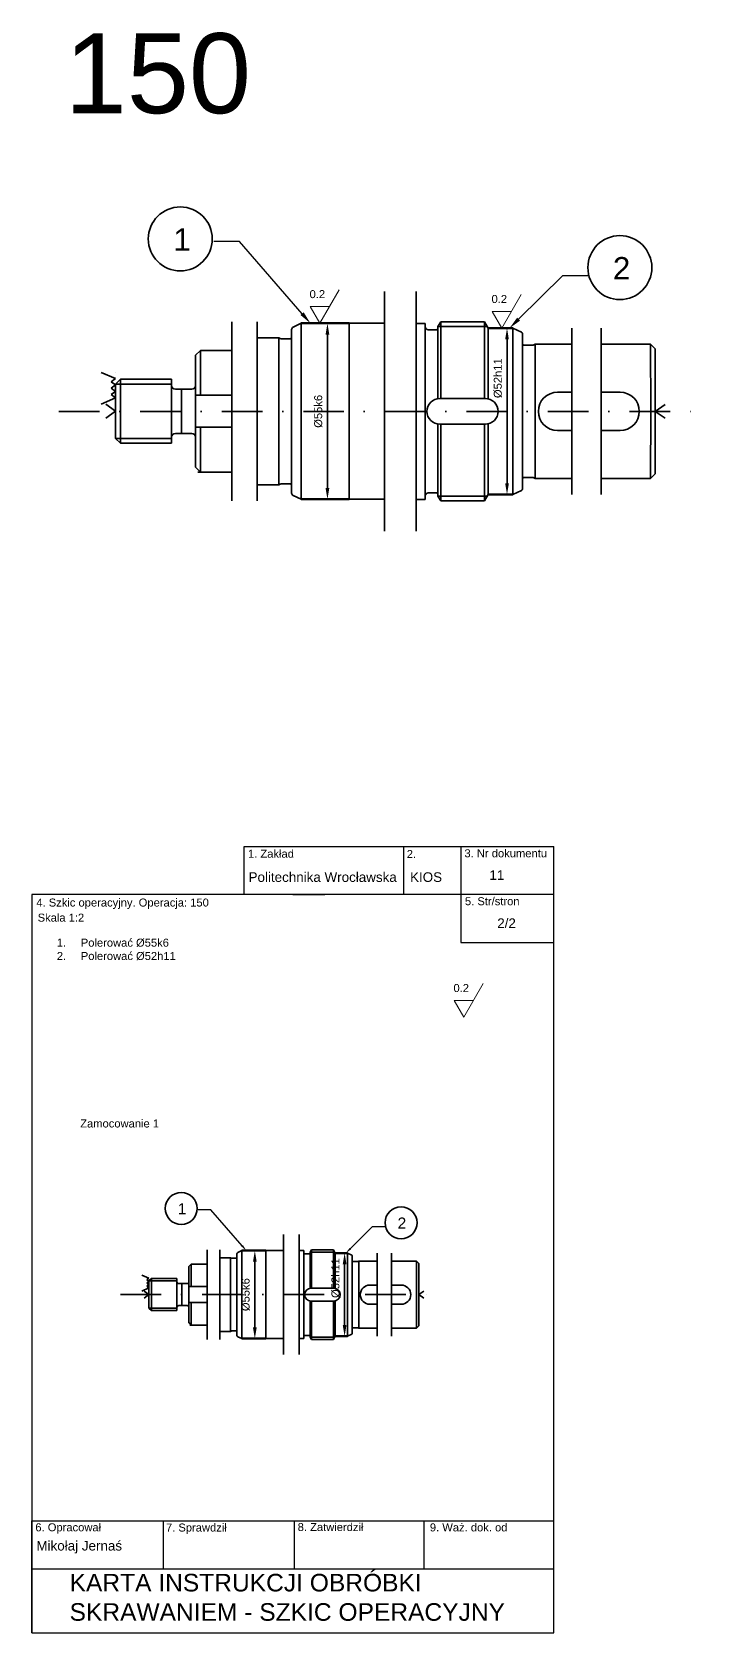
# Model space of a CAD drawing. Header units: millimetres. Extents: x 1335 to 6286, y 608 to 2939.
# Drawn here: x 6077 to 6286, y 2055 to 2555 of the extents above; entities that cross this region are included whole.
import ezdxf
from ezdxf import colors
from ezdxf.entities.mleader import LeaderData, LeaderLine
from ezdxf.math import Vec2, Vec3

# ---------------------------------------------------------------- set-up
doc = ezdxf.new("R2010")
doc.units = ezdxf.units.MM
doc.linetypes.add('CENTER', pattern=[50.8, 31.75, -6.35, 6.35, -6.35])
doc.linetypes.add('DASHDOT', pattern=[25.4, 12.7, -6.35, 0, -6.35])
for name, color, linetype, lineweight in [('01.1 CIĄG. Z PRZERWANIEM', 255, 'Amzigzag', 35), ('01.1 CIĄGŁA CIENKA', 255, 'Continuous', 35), ('01.2 CIĄGŁA GRUBA', 7, 'Continuous', 70), ('04.1 DŁ. K+K CIENKA', 255, 'DASHDOT', 35), ('odkuwka', 1, 'CENTER', 35)]:
    doc.layers.add(name, color=color, linetype=linetype, lineweight=lineweight)
doc.layers.add('Default', color=7, linetype='Continuous')
doc.styles.get("Standard").update_dxf_attribs({"font": 'arial.ttf'})
doc.linetypes.add('Amzigzag', pattern='A,0.0001,[136,genltshp.shx,S=0.04,R=0,X=0,Y=0],-11', length=11.0001)
doc.dimstyles.new('AM_ISO$0', dxfattribs={"dimscale": 100, "dimtxt": 3.5, "dimasz": 3.5, "dimexe": 1, "dimexo": 1, "dimgap": 1.5, "dimtad": 1, "dimdsep": 46, "dimtxsty": 'Standard', "dimcen": 0, "dimclrd": 256, "dimclre": 256, "dimclrt": 2, "dimadec": 0, "dimazin": 2, "dimtp": 0.1, "dimtm": 0.1, "dimtfac": 0.71, "dimtmove": 0, "dimatfit": 3, "dimfxl": 1, "dimlwd": -1, "dimlwe": -1, "dimarcsym": 1})

# ---------------------------------------------------------------- blocks, each defined once
blk = doc.blocks.new('*D203')
at = {"layer": '01.1 CIĄGŁA CIENKA', "linetype": 'ByBlock', "transparency": 16777216}
for p, q in [((6175.43, 2464.14), (6168.63, 2464.14)), ((6169.63, 2460.64), (6169.63, 2412.64)), ((6175.43, 2409.14), (6168.63, 2409.14))]:
    blk.add_line(p, q, dxfattribs=at)
at = {"layer": '01.1 CIĄGŁA CIENKA', "transparency": 16777216}
for points in [[(6169.04, 2460.64), (6170.21, 2460.64), (6169.63, 2464.14)], [(6169.04, 2412.64), (6170.21, 2412.64), (6169.63, 2409.14)]]:
    blk.add_solid(points, dxfattribs=at)
at = {"layer": 'Defpoints', "color": 0, "transparency": 16777216}
for p in [(6176.43, 2464.14), (6169.63, 2409.14), (6176.43, 2409.14)]:
    blk.add_point(p, dxfattribs=at)
at = {"layer": '01.1 CIĄGŁA CIENKA', "transparency": 16777216, "insert": (6166.78, 2436.63), "char_height": 2.5, "attachment_point": 5, "rotation": 90}
blk.add_mtext('%%C55k6', dxfattribs=at)
blk = doc.blocks.new('*D204')
at = {"layer": '01.1 CIĄGŁA CIENKA', "linetype": 'ByBlock', "transparency": 16777216}
for p, q in [((6226.38, 2462.63), (6226.79, 2462.63)), ((6225.79, 2414.13), (6225.79, 2459.13)), ((6226.38, 2410.63), (6226.79, 2410.63))]:
    blk.add_line(p, q, dxfattribs=at)
at = {"layer": '01.1 CIĄGŁA CIENKA', "transparency": 16777216}
for points in [[(6225.21, 2459.13), (6226.37, 2459.13), (6225.79, 2462.63)], [(6225.21, 2414.13), (6226.37, 2414.13), (6225.79, 2410.63)]]:
    blk.add_solid(points, dxfattribs=at)
at = {"layer": 'Defpoints', "color": 0, "transparency": 16777216}
for p in [(6225.38, 2462.63), (6225.79, 2462.63), (6225.38, 2410.63)]:
    blk.add_point(p, dxfattribs=at)
at = {"layer": '01.1 CIĄGŁA CIENKA', "color": 2, "transparency": 16777216, "insert": (6222.94, 2446.99), "char_height": 3.5, "attachment_point": 5, "rotation": 90}
blk.add_mtext('{\\H0.71429x;%%C52h11}', dxfattribs=at)
blk = doc.blocks.new('*D349')
at = {"layer": '01.1 CIĄGŁA CIENKA', "linetype": 'ByBlock', "transparency": 16777216}
for p, q in [((6149.32, 2174.36), (6145.92, 2174.36)), ((6146.92, 2170.86), (6146.92, 2150.36)), ((6149.32, 2146.86), (6145.92, 2146.86))]:
    blk.add_line(p, q, dxfattribs=at)
at = {"layer": '01.1 CIĄGŁA CIENKA', "transparency": 16777216}
for points in [[(6146.34, 2170.86), (6147.5, 2170.86), (6146.92, 2174.36)], [(6146.34, 2150.36), (6147.5, 2150.36), (6146.92, 2146.86)]]:
    blk.add_solid(points, dxfattribs=at)
at = {"layer": 'Defpoints', "color": 0, "transparency": 16777216}
for p in [(6150.32, 2174.36), (6146.92, 2146.86), (6150.32, 2146.86)]:
    blk.add_point(p, dxfattribs=at)
at = {"layer": '01.1 CIĄGŁA CIENKA', "transparency": 16777216, "insert": (6144.07, 2160.6), "char_height": 2.5, "attachment_point": 5, "rotation": 90}
blk.add_mtext('%%C55k6', dxfattribs=at)
blk = doc.blocks.new('*D348')
at = {"layer": '01.1 CIĄGŁA CIENKA', "linetype": 'ByBlock', "transparency": 16777216}
for p, q in [((6175.8, 2173.6), (6176, 2173.6)), ((6175, 2151.1), (6175, 2170.1)), ((6175.8, 2147.6), (6176, 2147.6))]:
    blk.add_line(p, q, dxfattribs=at)
at = {"layer": '01.1 CIĄGŁA CIENKA', "transparency": 16777216}
for points in [[(6174.42, 2170.1), (6175.59, 2170.1), (6175, 2173.6)], [(6174.42, 2151.1), (6175.59, 2151.1), (6175, 2147.6)]]:
    blk.add_solid(points, dxfattribs=at)
at = {"layer": 'Defpoints', "color": 0, "transparency": 16777216}
for p in [(6174.8, 2173.6), (6175, 2173.6), (6174.8, 2147.6)]:
    blk.add_point(p, dxfattribs=at)
at = {"layer": '01.1 CIĄGŁA CIENKA', "color": 2, "transparency": 16777216, "insert": (6172.16, 2165.78), "char_height": 3.5, "attachment_point": 5, "rotation": 90}
blk.add_mtext('{\\H0.71429x;%%C52h11}', dxfattribs=at)

msp = doc.modelspace()

# ---------------------------------------------------------------- linework, layer by layer
at = {"layer": '01.1 CIĄG. Z PRZERWANIEM'}
for p, q in [((6187.455, 2399.137), (6187.455, 2474.119)), ((6197.337, 2474.119), (6197.337, 2399.137)), ((6139.708, 2408.628), (6139.708, 2464.628)), ((6147.685, 2464.637), (6147.685, 2408.637)), ((6246.048, 2410.628), (6246.048, 2462.628)), ((6255.212, 2462.628), (6255.212, 2410.628)), ((6155.836, 2141.857), (6155.836, 2179.348)), ((6160.777, 2179.348), (6160.777, 2141.857)), ((6131.962, 2146.602), (6131.962, 2174.602)), ((6135.951, 2174.607), (6135.951, 2146.607)), ((6185.132, 2147.602), (6185.132, 2173.602)), ((6189.714, 2173.602), (6189.714, 2147.602))]:
    msp.add_line(p, q, dxfattribs=at)
at = {"layer": '01.1 CIĄGŁA CIENKA', "linetype": 'Continuous', "lineweight": 20}
for p, q in [((6167.247, 2464.137), (6173.309, 2474.637)), ((6224.156, 2462.628), (6230.218, 2473.128)), ((6164.216, 2469.387), (6167.247, 2464.137)), ((6170.278, 2469.387), (6164.216, 2469.387)), ((6221.125, 2467.878), (6224.156, 2462.628)), ((6227.187, 2467.878), (6221.125, 2467.878)), ((6212.251, 2247.297), (6218.313, 2257.797)), ((6209.22, 2252.547), (6212.251, 2247.297)), ((6215.282, 2252.547), (6209.22, 2252.547))]:
    msp.add_line(p, q, dxfattribs=at)
at = {"layer": '01.1 CIĄGŁA CIENKA'}
for p, q in [((6147.685, 2464.637), (6147.685, 2464.637)), ((6147.685, 2464.637), (6147.685, 2464.637)), ((6147.685, 2464.637), (6147.685, 2456.861)), ((6158.427, 2462.238), (6158.427, 2436.637)), ((6161.427, 2464.137), (6158.909, 2462.963)), ((6161.427, 2464.137), (6161.427, 2409.137)), ((6176.427, 2464.137), (6187.455, 2464.137)), ((6176.427, 2464.137), (6176.427, 2436.637)), ((6200.178, 2464.128), (6197.337, 2464.128)), ((6200.178, 2464.128), (6200.178, 2409.128)), ((6203.778, 2462.128), (6201.178, 2462.128)), ((6201.178, 2462.128), (6201.178, 2462.128)), ((6205.044, 2464.628), (6204.178, 2463.128)), ((6219.594, 2463.128), (6204.178, 2463.128)), ((6204.178, 2463.128), (6204.178, 2440.586)), ((6218.728, 2464.628), (6205.044, 2464.628)), ((6205.044, 2440.628), (6205.044, 2464.628)), ((6218.728, 2464.628), (6218.728, 2440.628)), ((6219.883, 2462.628), (6218.728, 2464.628)), ((6219.872, 2440.536), (6219.883, 2462.628)), ((6230.368, 2461.335), (6227.594, 2462.628)), ((6227.594, 2462.628), (6227.594, 2436.628)), ((6154.427, 2459.637), (6147.685, 2459.637)), ((6154.839, 2459.397), (6154.427, 2459.637)), ((6154.427, 2459.637), (6154.427, 2413.637)), ((6158.027, 2459.337), (6155.05, 2459.337)), ((6230.594, 2436.628), (6230.594, 2460.979)), ((6230.994, 2457.328), (6233.972, 2457.328)), ((6234.183, 2457.388), (6234.594, 2457.628)), ((6246.048, 2457.628), (6234.594, 2457.628)), ((6234.594, 2457.628), (6234.594, 2415.628)), ((6270.666, 2457.612), (6255.212, 2457.628)), ((6270.666, 2457.628), (6272.166, 2456.128)), ((6270.666, 2457.628), (6270.723, 2436.628)), ((6129.895, 2455.637), (6128.395, 2454.137)), ((6128.395, 2441.637), (6128.395, 2454.137)), ((6129.895, 2455.637), (6129.895, 2441.637)), ((6129.895, 2455.637), (6139.708, 2455.637)), ((6272.166, 2436.628), (6272.166, 2456.128)), ((6103.37, 2446.872), (6098.871, 2448.798)), ((6102, 2445.872), (6103.37, 2446.872)), ((6103.37, 2448.664), (6103.37, 2448.664)), ((6104.891, 2446.674), (6103.391, 2445.174)), ((6104.854, 2446.637), (6120.895, 2446.637)), ((6104.891, 2446.674), (6104.891, 2436.674)), ((6120.895, 2446.637), (6120.895, 2436.637)), ((6103.37, 2444.872), (6102, 2445.872)), ((6102, 2443.872), (6103.37, 2444.872)), ((6103.37, 2442.872), (6102, 2443.872)), ((6102, 2441.872), (6103.37, 2442.872)), ((6103.37, 2440.872), (6102, 2441.872)), ((6103.391, 2445.174), (6103.391, 2436.674)), ((6103.391, 2445.174), (6120.895, 2445.174)), ((6120.895, 2444.724), (6120.895, 2445.691)), ((6122.095, 2443.524), (6127.195, 2443.524)), ((6127.195, 2443.524), (6123.995, 2443.524)), ((6123.995, 2443.524), (6123.995, 2436.637)), ((6139.708, 2441.637), (6128.395, 2441.637)), ((6128.395, 2436.637), (6128.395, 2441.637)), ((6246.048, 2442.628), (6241.594, 2442.628)), ((6261.166, 2442.628), (6255.212, 2442.628)), ((6098.871, 2438.865), (6103.37, 2440.872)), ((6103.391, 2436.674), (6100.319, 2434.523)), ((6103.391, 2436.674), (6100.324, 2438.832)), ((6103.391, 2428.174), (6103.391, 2436.674)), ((6104.891, 2426.674), (6104.891, 2436.674)), ((6120.895, 2426.637), (6120.895, 2436.637)), ((6123.995, 2429.749), (6123.995, 2436.637)), ((6128.395, 2436.637), (6128.395, 2431.637)), ((6158.427, 2411.036), (6158.427, 2436.637)), ((6176.427, 2409.137), (6176.427, 2436.637)), ((6219.017, 2440.628), (6204.755, 2440.628)), ((6227.594, 2410.628), (6227.594, 2436.628)), ((6230.594, 2436.628), (6230.594, 2412.277)), ((6270.666, 2415.628), (6270.723, 2436.628)), ((6272.166, 2436.628), (6272.166, 2417.128)), ((6272.177, 2436.636), (6275.249, 2438.787)), ((6272.177, 2436.636), (6275.244, 2434.477)), ((6139.708, 2431.637), (6128.395, 2431.637)), ((6128.395, 2431.637), (6128.395, 2419.137)), ((6129.895, 2417.637), (6129.895, 2431.637)), ((6204.178, 2410.128), (6204.178, 2432.67)), ((6219.017, 2432.628), (6204.755, 2432.628)), ((6205.044, 2432.628), (6205.044, 2408.628)), ((6218.728, 2408.628), (6218.728, 2432.628)), ((6219.904, 2432.728), (6219.883, 2410.628)), ((6104.891, 2426.674), (6103.391, 2428.174)), ((6103.391, 2428.174), (6120.895, 2428.137)), ((6104.891, 2426.674), (6120.895, 2426.637)), ((6120.895, 2428.549), (6120.895, 2427.583)), ((6122.095, 2429.749), (6127.195, 2429.749)), ((6127.195, 2429.749), (6123.995, 2429.749)), ((6241.594, 2430.628), (6246.048, 2430.628)), ((6255.212, 2430.628), (6261.166, 2430.628)), ((6129.895, 2417.637), (6128.395, 2419.137)), ((6129.895, 2417.637), (6129.064, 2417.637)), ((6129.895, 2417.605), (6139.708, 2417.605)), ((6270.666, 2415.628), (6272.166, 2417.128)), ((6154.427, 2413.637), (6147.685, 2413.637)), ((6154.839, 2413.877), (6154.427, 2413.637)), ((6158.027, 2413.937), (6155.05, 2413.937)), ((6230.368, 2411.921), (6227.594, 2410.628)), ((6230.994, 2415.928), (6233.972, 2415.928)), ((6234.183, 2415.868), (6234.594, 2415.628)), ((6246.048, 2415.628), (6234.594, 2415.628)), ((6270.666, 2415.644), (6255.212, 2415.628)), ((6161.427, 2409.137), (6158.909, 2410.311)), ((6176.427, 2409.137), (6187.455, 2409.137)), ((6179.927, 2409.137), (6184.927, 2409.137)), ((6200.178, 2409.128), (6197.337, 2409.128)), ((6203.778, 2411.128), (6201.178, 2411.128)), ((6201.178, 2411.128), (6201.178, 2411.128)), ((6219.594, 2410.128), (6204.178, 2410.128)), ((6219.594, 2410.128), (6204.178, 2410.128)), ((6205.044, 2408.628), (6204.178, 2410.128)), ((6218.728, 2408.628), (6205.044, 2408.628)), ((6219.883, 2410.628), (6218.728, 2408.628)), ((6135.951, 2174.607), (6135.951, 2174.607)), ((6135.951, 2174.607), (6135.951, 2174.607)), ((6135.951, 2174.607), (6135.951, 2170.719)), ((6139.322, 2172.107), (6135.951, 2172.107)), ((6139.528, 2171.987), (6139.322, 2172.107)), ((6139.322, 2172.107), (6139.322, 2149.107)), ((6141.122, 2171.957), (6139.633, 2171.957)), ((6141.322, 2173.407), (6141.322, 2160.607)), ((6142.822, 2174.357), (6141.563, 2173.77)), ((6142.822, 2174.357), (6142.822, 2146.857)), ((6150.322, 2174.357), (6155.836, 2174.357)), ((6150.322, 2174.357), (6150.322, 2160.607)), ((6162.197, 2174.352), (6160.777, 2174.352)), ((6162.197, 2174.352), (6162.197, 2146.852)), ((6163.997, 2173.352), (6162.697, 2173.352)), ((6162.697, 2173.352), (6162.697, 2173.352)), ((6164.63, 2174.602), (6164.197, 2173.852)), ((6171.905, 2173.852), (6164.197, 2173.852)), ((6164.197, 2173.852), (6164.197, 2162.581)), ((6171.472, 2174.602), (6164.63, 2174.602)), ((6164.63, 2162.602), (6164.63, 2174.602)), ((6171.472, 2174.602), (6171.472, 2162.602)), ((6172.05, 2173.602), (6171.472, 2174.602)), ((6172.044, 2162.556), (6172.05, 2173.602)), ((6177.292, 2172.956), (6175.905, 2173.602)), ((6175.905, 2173.602), (6175.905, 2160.602)), ((6177.405, 2160.602), (6177.405, 2172.778)), ((6113.793, 2165.724), (6111.544, 2166.687)), ((6113.793, 2166.621), (6113.793, 2166.621)), ((6127.055, 2170.107), (6126.305, 2169.357)), ((6126.305, 2163.107), (6126.305, 2169.357)), ((6127.055, 2170.107), (6127.055, 2163.107)), ((6127.055, 2170.107), (6131.962, 2170.107)), ((6177.605, 2170.952), (6179.094, 2170.952)), ((6179.199, 2170.982), (6179.405, 2171.102)), ((6185.132, 2171.102), (6179.405, 2171.102)), ((6179.405, 2171.102), (6179.405, 2150.102)), ((6197.441, 2171.094), (6189.714, 2171.102)), ((6197.441, 2171.102), (6198.191, 2170.352)), ((6197.441, 2171.102), (6197.469, 2160.602)), ((6198.191, 2160.602), (6198.191, 2170.352)), ((6111.544, 2161.721), (6113.793, 2162.724)), ((6113.803, 2160.625), (6112.27, 2161.705)), ((6113.108, 2165.224), (6113.793, 2165.724)), ((6113.793, 2164.724), (6113.108, 2165.224)), ((6113.108, 2164.224), (6113.793, 2164.724)), ((6113.793, 2163.724), (6113.108, 2164.224)), ((6113.108, 2163.224), (6113.793, 2163.724)), ((6113.793, 2162.724), (6113.108, 2163.224)), ((6114.553, 2165.625), (6113.803, 2164.875)), ((6113.803, 2164.875), (6113.803, 2160.625)), ((6113.803, 2164.875), (6122.555, 2164.875)), ((6114.535, 2165.607), (6122.555, 2165.607)), ((6114.553, 2165.625), (6114.553, 2160.625)), ((6122.555, 2165.607), (6122.555, 2160.607)), ((6122.555, 2164.651), (6122.555, 2165.134)), ((6123.155, 2164.051), (6125.705, 2164.051)), ((6125.705, 2164.051), (6124.105, 2164.051)), ((6124.105, 2164.051), (6124.105, 2160.607)), ((6131.962, 2163.107), (6126.305, 2163.107)), ((6126.305, 2160.607), (6126.305, 2163.107)), ((6171.617, 2162.602), (6164.486, 2162.602)), ((6185.132, 2163.602), (6182.905, 2163.602)), ((6192.691, 2163.602), (6189.714, 2163.602)), ((6198.197, 2160.606), (6199.733, 2161.682)), ((6113.803, 2160.625), (6112.268, 2159.55)), ((6113.803, 2156.375), (6113.803, 2160.625)), ((6114.553, 2155.625), (6113.803, 2156.375)), ((6113.803, 2156.375), (6122.555, 2156.357)), ((6114.553, 2155.625), (6114.553, 2160.625)), ((6122.555, 2155.607), (6122.555, 2160.607)), ((6122.555, 2156.563), (6122.555, 2156.08)), ((6123.155, 2157.163), (6125.705, 2157.163)), ((6124.105, 2157.163), (6124.105, 2160.607)), ((6125.705, 2157.163), (6124.105, 2157.163)), ((6126.305, 2160.607), (6126.305, 2158.107)), ((6131.962, 2158.107), (6126.305, 2158.107)), ((6126.305, 2158.107), (6126.305, 2151.857)), ((6127.055, 2151.107), (6127.055, 2158.107)), ((6141.322, 2147.806), (6141.322, 2160.607)), ((6150.322, 2146.857), (6150.322, 2160.607)), ((6164.197, 2147.352), (6164.197, 2158.623)), ((6171.617, 2158.602), (6164.486, 2158.602)), ((6164.63, 2158.602), (6164.63, 2146.602)), ((6171.472, 2146.602), (6171.472, 2158.602)), ((6172.06, 2158.652), (6172.05, 2147.602)), ((6175.905, 2147.602), (6175.905, 2160.602)), ((6177.405, 2160.602), (6177.405, 2148.427)), ((6182.905, 2157.602), (6185.132, 2157.602)), ((6189.714, 2157.602), (6192.691, 2157.602)), ((6197.441, 2150.102), (6197.469, 2160.602)), ((6198.191, 2160.602), (6198.191, 2150.852)), ((6198.197, 2160.606), (6199.73, 2159.527)), ((6114.553, 2155.625), (6122.555, 2155.607)), ((6127.055, 2151.107), (6126.305, 2151.857)), ((6127.055, 2151.107), (6126.64, 2151.107)), ((6127.055, 2151.091), (6131.962, 2151.091)), ((6139.322, 2149.107), (6135.951, 2149.107)), ((6139.528, 2149.227), (6139.322, 2149.107)), ((6141.122, 2149.257), (6139.633, 2149.257)), ((6142.822, 2146.857), (6141.563, 2147.444)), ((6150.322, 2146.857), (6155.836, 2146.857)), ((6152.072, 2146.857), (6154.572, 2146.857)), ((6162.197, 2146.852), (6160.777, 2146.852)), ((6163.997, 2147.852), (6162.697, 2147.852)), ((6162.697, 2147.852), (6162.697, 2147.852)), ((6171.905, 2147.352), (6164.197, 2147.352)), ((6171.905, 2147.352), (6164.197, 2147.352)), ((6164.63, 2146.602), (6164.197, 2147.352)), ((6171.472, 2146.602), (6164.63, 2146.602)), ((6172.05, 2147.602), (6171.472, 2146.602)), ((6177.292, 2148.249), (6175.905, 2147.602)), ((6177.605, 2150.252), (6179.094, 2150.252)), ((6179.199, 2150.222), (6179.405, 2150.102)), ((6185.132, 2150.102), (6179.405, 2150.102)), ((6197.441, 2150.11), (6189.714, 2150.102)), ((6197.441, 2150.102), (6198.191, 2150.852))]:
    msp.add_line(p, q, dxfattribs=at)
at = {"layer": '01.1 CIĄGŁA CIENKA', "color": 136, "linetype": 'Continuous', "lineweight": 20, "true_color": 0x008080}
for points in [[(6167.247, 2464.137), (6167.239, 2464.137)], [(6151.741, 2459.637), (6151.733, 2459.637)], [(6212.251, 2247.297), (6212.242, 2247.297)], [(6137.979, 2172.107), (6137.975, 2172.107)], [(6145.732, 2174.357), (6145.727, 2174.357)]]:
    msp.add_lwpolyline(points, dxfattribs=at)
at = {"layer": '01.1 CIĄGŁA CIENKA'}
for centre, radius in [((6123.601, 2490.516), 10), ((6261.089, 2481.556), 10), ((6123.909, 2187.547), 5), ((6192.653, 2183.066), 5)]:
    msp.add_circle(centre, radius, dxfattribs=at)
for centre, radius, start, end in [((6159.418, 2462.102), 1, 120.59961, 172.17505), ((6201.178, 2463.128), 1, 180, 270), ((6203.778, 2462.528), 0.4, 270, 360), ((6155.05, 2459.737), 0.4, 238.22906, 270), ((6158.027, 2459.737), 0.4, 270, 360), ((6229.657, 2460.632), 1, 20.35419, 44.68482), ((6230.994, 2457.728), 0.4, 180, 270), ((6233.972, 2457.728), 0.4, 270, 301.77094), ((6122.095, 2444.724), 1.2, 180, 270), ((6127.195, 2444.724), 1.2, 270.00002, 0), ((6241.594, 2436.628), 6, 90, 180), ((6261.166, 2436.628), 6, 0, 90), ((6204.755, 2436.628), 4, 90, 180), ((6204.755, 2436.628), 4, 180, 270), ((6219.017, 2436.628), 4, 0, 90), ((6219.017, 2436.628), 4, 270, 0), ((6241.594, 2436.628), 6, 180, 270), ((6261.166, 2436.628), 6, 270, 0), ((6122.095, 2428.549), 1.2, 90, 180), ((6127.195, 2428.549), 1.2, 360, 89.99998), ((6155.05, 2413.537), 0.4, 90, 121.77094), ((6158.027, 2413.537), 0.4, 0, 90), ((6229.657, 2412.624), 1, 315.31518, 339.64581), ((6230.994, 2415.528), 0.4, 90, 180), ((6233.972, 2415.528), 0.4, 58.22906, 90), ((6159.418, 2411.172), 1, 187.82495, 239.40039), ((6201.178, 2410.128), 1, 90, 180), ((6203.778, 2410.728), 0.4, 0, 90), ((6139.633, 2172.157), 0.2, 238.22906, 270), ((6141.122, 2172.157), 0.2, 270, 360), ((6141.817, 2173.339), 0.5, 120.59961, 172.17505), ((6162.697, 2173.852), 0.5, 180, 270), ((6163.997, 2173.552), 0.2, 270, 360), ((6176.937, 2172.604), 0.5, 20.35419, 44.68482), ((6177.605, 2171.152), 0.2, 180, 270), ((6179.094, 2171.152), 0.2, 270, 301.77094), ((6123.155, 2164.651), 0.6, 180, 270), ((6125.705, 2164.651), 0.6, 270.00002, 0), ((6164.486, 2160.602), 2, 90, 180), ((6171.617, 2160.602), 2, 0, 90), ((6182.905, 2160.602), 3, 90, 180), ((6192.691, 2160.602), 3, 0, 90), ((6123.155, 2156.563), 0.6, 90, 180), ((6125.705, 2156.563), 0.6, 360, 89.99998), ((6164.486, 2160.602), 2, 180, 270), ((6171.617, 2160.602), 2, 270, 0), ((6182.905, 2160.602), 3, 180, 270), ((6192.691, 2160.602), 3, 270, 0), ((6139.633, 2149.057), 0.2, 90, 121.77094), ((6141.122, 2149.057), 0.2, 0, 90), ((6141.817, 2147.874), 0.5, 187.82495, 239.40039), ((6162.697, 2147.352), 0.5, 90, 180), ((6163.997, 2147.652), 0.2, 0, 90), ((6176.937, 2148.601), 0.5, 315.31518, 339.64581), ((6177.605, 2150.052), 0.2, 90, 180), ((6179.094, 2150.052), 0.2, 58.22906, 90)]:
    msp.add_arc(centre, radius, start, end, dxfattribs=at)
at = {"layer": '01.2 CIĄGŁA GRUBA'}
for p, q in [((6176.427, 2464.137), (6161.427, 2464.137)), ((6227.594, 2462.628), (6219.883, 2462.628)), ((6176.427, 2409.137), (6161.427, 2409.137)), ((6227.594, 2410.628), (6219.883, 2410.628)), ((6150.322, 2174.357), (6142.822, 2174.357)), ((6175.905, 2173.602), (6172.05, 2173.602)), ((6150.322, 2146.857), (6142.822, 2146.857)), ((6175.905, 2147.602), (6172.05, 2147.602))]:
    msp.add_line(p, q, dxfattribs=at)
at = {"layer": '04.1 DŁ. K+K CIENKA'}
for p, q in [((6085.596, 2436.628), (6286.468, 2436.628)), ((6104.906, 2160.602), (6205.342, 2160.602))]:
    msp.add_line(p, q, dxfattribs=at)
at = {"layer": 'Default'}
for p, q in [((6143.542, 2285.668), (6143.542, 2300.668)), ((6143.542, 2300.668), (6147.382, 2300.668)), ((6147.382, 2300.668), (6168.815, 2300.668)), ((6168.815, 2300.668), (6240.408, 2300.668)), ((6193.422, 2300.668), (6193.422, 2285.668)), ((6211.319, 2300.668), (6211.319, 2285.668)), ((6240.408, 2285.668), (6240.408, 2300.668)), ((6240.408, 2285.668), (6077.221, 2285.668)), ((6077.221, 2285.668), (6077.221, 2054.876)), ((6158.815, 2285.668), (6168.815, 2285.668)), ((6211.319, 2285.668), (6211.319, 2270.668)), ((6240.408, 2054.876), (6240.408, 2285.668)), ((6211.319, 2270.668), (6240.408, 2270.668)), ((6077.221, 2074.876), (6077.221, 2089.876)), ((6077.221, 2089.876), (6240.408, 2089.876)), ((6118.221, 2089.876), (6118.221, 2074.876)), ((6159.221, 2089.876), (6159.221, 2074.876)), ((6199.815, 2089.876), (6199.815, 2074.876)), ((6077.221, 2054.876), (6077.221, 2074.876)), ((6077.221, 2074.876), (6240.408, 2074.876)), ((6077.221, 2054.876), (6240.408, 2054.876))]:
    msp.add_line(p, q, dxfattribs=at)

# ---------------------------------------------------------------- texts
at = {"layer": '01.1 CIĄGŁA CIENKA', "attachment_point": 1}
for s, width, gutter_width, insert, char_height in [('1', 6.92921, 1, (6121.425, 2493.802), 7), ('2', 6.92921, 1, (6258.913, 2484.841), 7), ('0.2', 6.23728, 12.5, (6164.041, 2474.507), 2.5), ('0.2', 6.23728, 12.5, (6220.95, 2472.998), 2.5), ('0.2', 6.23728, 12.5, (6209.045, 2257.667), 2.5), ('Zamocowanie 1', 29.12273, 12.5, (6092.302, 2215.34), 2.5), ('1', 3.46461, 0.5, (6122.821, 2189.189), 3.5), ('2', 3.46461, 0.5, (6191.565, 2184.709), 3.5)]:
    msp.add_mtext_dynamic_manual_height_columns(s, width=width, gutter_width=gutter_width, heights=[0], dxfattribs=dict(at, insert=insert, char_height=char_height))
at = {"layer": 'Default', "attachment_point": 1}
for s, width, heights, insert, char_height in [('1. Zakład', 23.43622, [6.501], (6144.779, 2299.644), 2.5), ('2.', 23.43622, [6.501], (6194.434, 2299.544), 2.5), ('3. Nr dokumentu', 31.85449, [7.043], (6212.481, 2299.777), 2.5), ('Politechnika Wrocławska', 51.87466, [5.184], (6144.964, 2292.581), 3), ('KIOS', 51.87466, [5.184], (6195.471, 2292.588), 3), ('11', 51.87466, [5.184], (6220.286, 2293.23), 3), ('4. Szkic operacyjny. Operacja: 150', 73.32689, [7.043], (6078.577, 2284.385), 2.5), ('5. Str/stron', 31.85449, [7.043], (6212.635, 2284.794), 2.5), ('Skala 1:2 ', 31.85449, [7.043], (6078.989, 2279.671), 2.5), ('     2/2', 51.87466, [5.184], (6216.915, 2278.18), 3), ('\\A1;\\pi-7.5,l10,t10;1.^IPolerować Ø55k6\\P2.^IPolerować Ø52h11', 87.54781, [48.361], (6082.488, 2271.849), 2.5), ('6. Opracował', 23.43622, [6.501], (6078.27, 2089.149), 2.5), ('7. Sprawdził', 23.43622, [6.501], (6119.122, 2089.078), 2.5), ('8. Zatwierdził', 23.43622, [6.501], (6160.321, 2089.228), 2.5), ('9. Waż. dok. od', 26.11798, [4.671], (6201.667, 2089.119), 2.5), ('Mikołaj Jernaś', 51.87466, [5.184], (6078.606, 2083.644), 3), ('KARTA INSTRUKCJI OBRÓBKI SKRAWANIEM - SZKIC OPERACYJNY', 163.18648, [0], (6088.977, 2073.356), 5.5)]:
    msp.add_mtext_dynamic_manual_height_columns(s, width=width, gutter_width=12.5, heights=heights, dxfattribs=dict(at, insert=insert, char_height=char_height))
at = {"layer": 'odkuwka', "insert": (6087.466, 2554.798), "char_height": 25, "attachment_point": 1}
msp.add_mtext_dynamic_manual_height_columns('150', width=57.69407, gutter_width=1, heights=[0], dxfattribs=at)

# ---------------------------------------------------------------- dimensions: what is measured, and where the dimension line sits
at = {"layer": '01.1 CIĄGŁA CIENKA'}
for base, p1, p2, text, override, picture, middle in [((6169.626, 2409.137), (6176.427, 2464.137), (6176.427, 2409.137), '%%C<>k6', {"dimscale": 1, "dimtxt": 2.5, "dimclrt": 256, "dimtdec": 3}, '*D203', (6169.626, 2436.628)), ((6225.789, 2462.628), (6225.377, 2410.628), (6225.377, 2462.628), '{\\H0.71429x;%%C<>h11}', {"dimscale": 1, "dimtdec": 3}, '*D204', (6225.789, 2446.99)), ((6146.921, 2146.857), (6150.322, 2174.357), (6150.322, 2146.857), '%%C55k6', {"dimscale": 1, "dimtxt": 2.5, "dimclrt": 256, "dimtdec": 3}, '*D349', (6146.921, 2160.602)), ((6175.003, 2173.602), (6174.797, 2147.602), (6174.797, 2173.602), '{\\H0.71429x;%%C52h11}', {"dimscale": 1, "dimtdec": 3}, '*D348', (6175.003, 2165.783))]:
    dim = msp.add_linear_dim(base=base, p1=p1, p2=p2, angle=90, text=text, dimstyle='AM_ISO$0', override=override, dxfattribs=at)
    dim.commit()
    dim.dimension.update_dxf_attribs({"geometry": picture, "text_midpoint": middle, "dimtype": 160})

# ---------------------------------------------------------------- leaders
ml = msp.add_multileader_mtext('Standard', dxfattribs=at)
ml.set_content('', color=256)
ml.set_leader_properties()
ml.build(insert=Vec2(0, 0))
ctx = ml.context
ctx.base_point, ctx.plane_origin = Vec3(6130.106, 2489.702), Vec3(6164.318, 2464.137)
ctx.text_align_type = 2
notes = []
notes.append((ctx, [(0, (1, 1, 0), (6142.106, 2489.702), (-1, 0), 8, [(0, [(6164.318, 2464.137)], 0, [])])]))
ctx.mtext.insert, ctx.mtext.alignment, ctx.mtext.flow_direction = Vec3(6132.106, 2491.702), 3, 5
ml = msp.add_multileader_mtext('Standard', dxfattribs=at)
ml.set_content('', color=256)
ml.set_leader_properties()
ml.build(insert=Vec2(0, 0))
ctx = ml.context
ctx.base_point, ctx.plane_origin = Vec3(6251.203, 2479.121), Vec3(6226.583, 2462.628)
notes.append((ctx, [(0, (1, 1, 0), (6243.203, 2479.121), (1, 0), 8, [(0, [(6226.583, 2462.628)], 0, [])])]))
ctx.mtext.insert, ctx.mtext.flow_direction = Vec3(6253.203, 2481.121), 5
ml = msp.add_multileader_mtext('Standard', dxfattribs=at)
ml.set_content('', color=256)
ml.set_leader_properties()
ml.build(insert=Vec2(0, 0))
ml.multileader.update_dxf_attribs({"arrow_head_size": 2})
ctx = ml.context
ctx.base_point, ctx.char_height, ctx.arrow_head_size, ctx.landing_gap_size, ctx.plane_origin = Vec3(6127.161, 2187.139), 2, 2, 1, Vec3(6144.267, 2174.357)
ctx.text_align_type = 2
notes.append((ctx, [(0, (1, 1, 0), (6133.161, 2187.139), (-1, 0), 4, [(0, [(6144.267, 2174.357)], 0, [])])]))
ctx.mtext.insert, ctx.mtext.alignment, ctx.mtext.flow_direction = Vec3(6128.161, 2188.139), 3, 5
ml = msp.add_multileader_mtext('Standard', dxfattribs=at)
ml.set_content('', color=256)
ml.set_leader_properties()
ml.build(insert=Vec2(0, 0))
ml.multileader.update_dxf_attribs({"arrow_head_size": 2})
ctx = ml.context
ctx.base_point, ctx.char_height, ctx.arrow_head_size, ctx.landing_gap_size, ctx.plane_origin = Vec3(6187.71, 2181.849), 2, 2, 1, Vec3(6175.4, 2173.602)
notes.append((ctx, [(0, (1, 1, 0), (6183.71, 2181.849), (1, 0), 4, [(0, [(6175.4, 2173.602)], 0, [])])]))
ctx.mtext.insert, ctx.mtext.flow_direction = Vec3(6188.71, 2182.849), 5
for ctx, leaders in notes:
    for number, flags, end, landing, length, lines in leaders:
        leader = LeaderData()
        leader.index, (leader.has_last_leader_line, leader.has_dogleg_vector, leader.attachment_direction) = number, flags
        leader.last_leader_point, leader.dogleg_vector, leader.dogleg_length = Vec3(end), Vec3(landing), length
        for number, points, colour, breaks in lines:
            line = LeaderLine()
            line.index, line.vertices, line.color, line.breaks = number, Vec3.list(points), colors.encode_raw_color(colour), breaks
            leader.lines.append(line)
        ctx.leaders.append(leader)

doc.saveas('drawing.dxf')
